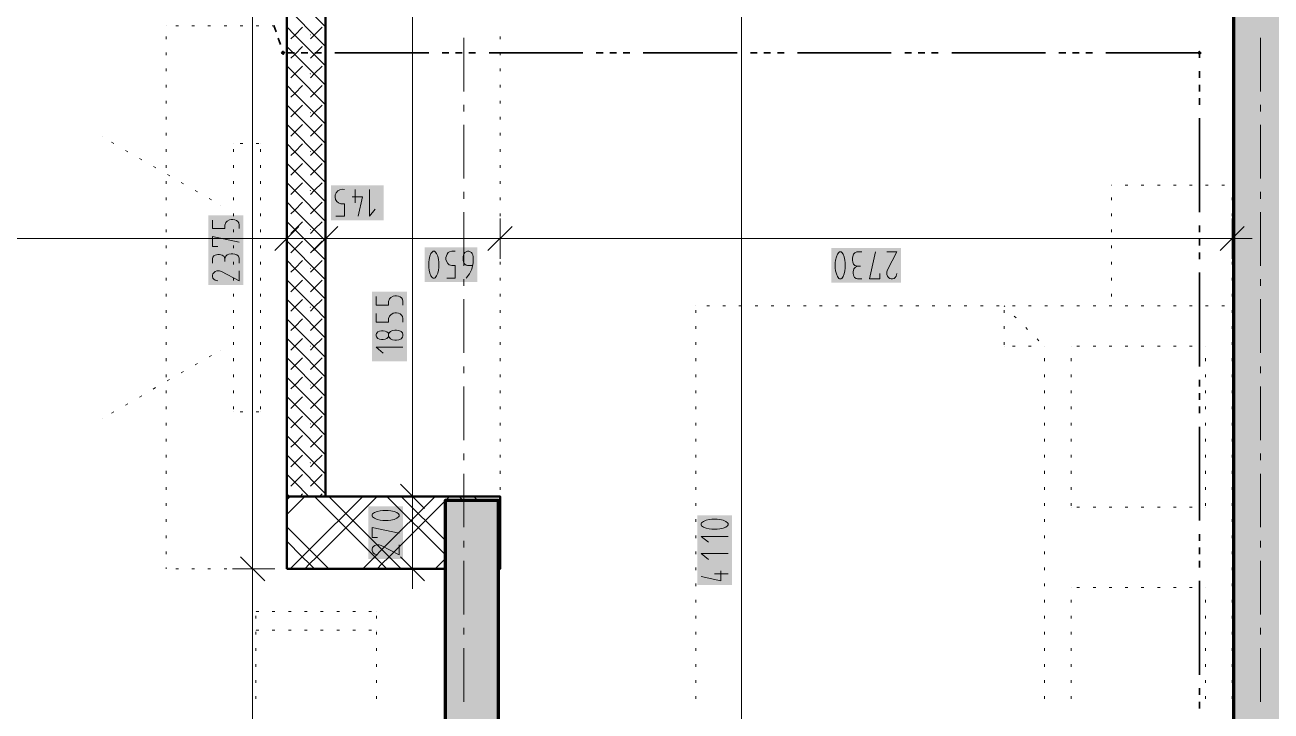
# Model space of a CAD drawing. Header units: millimetres. Extents: x 0 to 594, y 0 to 420.
# Drawn here: x 109.92 to 157.55, y 302.84 to 329.06 of the extents above; entities that cross this region are included whole.
import ezdxf

# ---------------------------------------------------------------- set-up
doc = ezdxf.new("R2010")
doc.units = ezdxf.units.MM
doc.header["$LTSCALE"] = 8
for name, color, linetype in [('PDF_Koty delkove', 7, 'Continuous'), ('PDF_Nabytek', 7, 'Continuous'), ('PDF_Osy hlavni', 7, 'Continuous'), ('PDF_Pozarni useky', 7, 'Continuous'), ('PDF_Pricky zdene', 7, 'Continuous'), ('PDF_Steny akusticke', 7, 'Continuous'), ('PDF_Steny obvodove nosne', 7, 'Continuous')]:
    doc.layers.add(name, color=color, linetype=linetype)

msp = doc.modelspace()

# ---------------------------------------------------------------- hatches: boundary and pattern name
at = {"layer": 'PDF_Steny obvodove nosne', "true_color": 0xc0c0c0, "transparency": 33554559}
msp.add_hatch(color=9, dxfattribs=at).paths.add_polyline_path([(156.114, 333.745), (156.114, 243.853), (158.164, 243.853), (158.164, 336.238), (158.164, 338.778), (156.114, 338.091)])

# ---------------------------------------------------------------- linework, layer by layer
at = {"layer": 'PDF_Koty delkove', "lineweight": 18}
for points in [[(137.308, 286.442), (137.308, 287.928), (137.308, 330.055), (137.308, 333.95), (137.308, 350.35)], [(118.628, 274.501), (118.628, 275.987), (118.628, 308.274), (118.628, 332.628), (118.628, 333.396)], [(124.734, 308.274), (124.734, 311.042), (124.734, 330.055)], [(122.437, 322.494), (122.82, 322.494), (122.655, 321.743)], [(122.546, 322.768), (122.546, 322.255)], [(123.094, 322.768), (123.094, 321.743), (123.312, 322.015)], [(117.091, 321.601), (117.091, 321.273), (117.568, 321.273), (117.568, 321.41), (117.603, 321.505), (117.654, 321.56), (117.739, 321.614), (117.807, 321.628), (117.876, 321.628), (117.944, 321.614), (118.012, 321.587), (118.063, 321.546), (118.098, 321.492), (118.116, 321.41), (118.116, 321.273)], [(119.932, 321.662), (119.932, 320.893), (119.932, 320.124)], [(121.418, 321.662), (121.418, 320.893), (121.418, 320.124)], [(128.081, 321.662), (128.081, 320.893), (128.081, 320.124)], [(156.063, 321.662), (156.063, 320.893), (156.063, 320.124)], [(120.393, 321.354), (119.471, 320.432)], [(121.879, 321.354), (120.957, 320.432)], [(128.542, 321.354), (127.619, 320.432)], [(156.524, 321.354), (155.602, 320.432)], [(156.063, 320.893), (142.567, 320.893), (139.942, 320.893), (128.081, 320.893), (121.418, 320.893), (119.932, 320.893), (84.672, 320.893), (80.88, 320.893)], [(117.295, 320.588), (117.091, 320.588), (117.091, 320.971), (118.116, 320.753)], [(156.063, 320.893), (156.832, 320.893)], [(117.091, 319.959), (117.091, 320.123), (117.107, 320.178), (117.142, 320.232), (117.193, 320.26), (117.295, 320.287), (117.363, 320.287), (117.466, 320.26), (117.534, 320.205), (117.568, 320.123), (117.568, 320.014)], [(118.081, 320.218), (118.029, 320.273), (117.944, 320.3), (117.876, 320.314), (117.807, 320.314), (117.722, 320.3), (117.654, 320.273), (117.603, 320.218), (117.568, 320.123)], [(118.116, 319.959), (118.116, 320.15), (118.081, 320.218)], [(126.044, 319.382), (126.372, 319.382), (126.372, 319.86), (126.235, 319.86), (126.14, 319.894), (126.085, 319.946), (126.03, 320.031), (126.017, 320.098), (126.017, 320.167), (126.03, 320.236), (126.058, 320.303), (126.099, 320.355), (126.153, 320.389), (126.235, 320.407), (126.372, 320.407)], [(127.029, 319.86), (126.838, 319.86), (126.783, 319.877), (126.742, 319.911), (126.715, 319.946), (126.688, 319.996), (126.674, 320.065), (126.674, 320.201), (126.688, 320.27), (126.715, 320.321), (126.742, 320.355), (126.783, 320.389), (126.838, 320.407), (126.892, 320.407), (126.947, 320.389), (126.988, 320.355), (127.015, 320.321), (127.043, 320.27), (127.057, 320.201), (127.057, 319.962), (127.002, 319.723)], [(141.907, 320.38), (141.716, 320.38), (141.647, 320.345), (141.592, 320.294), (141.565, 320.209), (141.551, 320.141), (141.551, 320.072), (141.565, 319.987), (141.592, 319.919), (141.647, 319.868), (141.743, 319.833)], [(142.592, 319.559), (142.592, 319.355), (142.208, 319.355), (142.427, 320.38)], [(142.865, 320.38), (143.249, 320.38), (142.893, 319.697), (142.865, 319.628), (142.865, 319.526), (142.893, 319.458), (142.934, 319.407), (142.975, 319.372), (143.03, 319.355), (143.084, 319.355), (143.139, 319.372), (143.18, 319.407), (143.221, 319.458), (143.249, 319.559)], [(118.116, 319.657), (118.116, 319.274), (117.432, 319.63), (117.363, 319.657), (117.261, 319.657), (117.193, 319.63), (117.142, 319.589), (117.107, 319.548), (117.091, 319.493), (117.091, 319.439), (117.107, 319.384), (117.142, 319.343), (117.193, 319.302), (117.295, 319.274)], [(127.002, 319.723), (126.92, 319.552), (126.783, 319.382)], [(141.907, 319.355), (141.743, 319.355), (141.688, 319.372), (141.633, 319.407), (141.606, 319.458), (141.578, 319.559), (141.578, 319.628), (141.606, 319.731), (141.661, 319.799), (141.743, 319.833), (141.852, 319.833)], [(123.345, 318.682), (123.345, 318.354), (123.823, 318.354), (123.823, 318.491), (123.858, 318.586), (123.909, 318.641), (123.994, 318.695), (124.062, 318.709), (124.13, 318.709), (124.199, 318.695), (124.267, 318.668), (124.318, 318.627), (124.353, 318.573), (124.37, 318.491), (124.37, 318.354)], [(123.345, 318.025), (123.345, 317.696), (123.823, 317.696), (123.823, 317.834), (123.858, 317.929), (123.909, 317.984), (123.994, 318.038), (124.062, 318.052), (124.13, 318.052)], [(124.13, 318.052), (124.199, 318.038), (124.267, 318.011), (124.318, 317.97), (124.353, 317.916), (124.37, 317.834), (124.37, 317.696)], [(123.823, 317.149), (123.806, 317.122), (123.754, 317.08), (123.687, 317.053), (123.618, 317.039), (123.549, 317.039), (123.482, 317.053), (123.413, 317.08), (123.362, 317.136), (123.345, 317.177), (123.345, 317.231), (123.362, 317.272), (123.413, 317.327), (123.482, 317.354), (123.549, 317.368), (123.618, 317.368), (123.687, 317.354), (123.754, 317.327), (123.806, 317.286), (123.823, 317.259)], [(124.37, 316.738), (123.345, 316.738), (123.618, 316.52)], [(125.195, 310.58), (124.273, 311.503)], [(125.503, 311.042), (124.734, 311.042), (123.965, 311.042)], [(123.811, 310.507), (123.606, 310.507), (123.504, 310.493), (123.384, 310.466), (123.282, 310.425), (123.213, 310.371), (123.197, 310.343), (123.197, 310.288), (123.213, 310.26), (123.282, 310.206), (123.384, 310.165), (123.504, 310.137), (123.606, 310.123), (123.811, 310.123), (123.913, 310.137), (124.033, 310.165), (124.136, 310.206), (124.204, 310.26), (124.222, 310.288), (124.222, 310.343), (124.204, 310.371), (124.136, 310.425), (124.033, 310.466), (123.913, 310.493)], [(123.913, 310.493), (123.811, 310.507)], [(123.401, 309.466), (123.197, 309.466), (123.197, 309.85), (124.222, 309.631)], [(124.222, 309.193), (124.222, 308.809), (123.538, 309.166), (123.469, 309.193), (123.367, 309.193), (123.299, 309.166), (123.248, 309.125), (123.213, 309.084), (123.197, 309.028), (123.197, 308.974), (123.213, 308.919), (123.248, 308.878), (123.299, 308.837), (123.401, 308.809)], [(136.796, 309.512), (135.771, 309.512), (136.044, 309.294)], [(119.089, 307.813), (118.167, 308.735)], [(125.195, 307.813), (124.273, 308.735)], [(136.796, 308.855), (135.771, 308.855), (136.044, 308.637)], [(119.397, 308.274), (118.628, 308.274), (117.859, 308.274)], [(125.503, 308.274), (124.734, 308.274), (123.965, 308.274)], [(124.734, 308.274), (124.734, 307.505)], [(136.522, 308.198), (136.522, 307.814), (135.771, 307.98)], [(136.796, 308.089), (136.283, 308.089)]]:
    msp.add_lwpolyline(points, dxfattribs=at)
msp.add_lwpolyline([(121.807, 321.743), (122.135, 321.743), (122.135, 322.22), (121.998, 322.22), (121.903, 322.255), (121.848, 322.307, -0.75317), (122.135, 322.768)], format="xyb", dxfattribs=at)
for points in [[(125.359, 319.996), (125.359, 319.791), (125.373, 319.689), (125.401, 319.569), (125.442, 319.467), (125.496, 319.398), (125.524, 319.382), (125.578, 319.382), (125.606, 319.398), (125.66, 319.467), (125.701, 319.569), (125.729, 319.689), (125.743, 319.791), (125.743, 319.996), (125.729, 320.098), (125.701, 320.218), (125.66, 320.321), (125.606, 320.389), (125.578, 320.407), (125.524, 320.407), (125.496, 320.389), (125.442, 320.321), (125.401, 320.218), (125.373, 320.098)], [(140.894, 319.969), (140.894, 319.764), (140.908, 319.663), (140.935, 319.543), (140.976, 319.44), (141.031, 319.372), (141.059, 319.355), (141.113, 319.355), (141.141, 319.372), (141.195, 319.44), (141.236, 319.543), (141.264, 319.663), (141.278, 319.764), (141.278, 319.969), (141.264, 320.072), (141.236, 320.192), (141.195, 320.294), (141.141, 320.363), (141.113, 320.38), (141.059, 320.38), (141.031, 320.363), (140.976, 320.294), (140.935, 320.192), (140.908, 320.072)], [(124.13, 317.395), (124.062, 317.395), (123.977, 317.381), (123.892, 317.341), (123.84, 317.286), (123.823, 317.259), (123.823, 317.149), (123.84, 317.122), (123.892, 317.067), (123.977, 317.025), (124.062, 317.011), (124.13, 317.011), (124.215, 317.025), (124.302, 317.067), (124.353, 317.122), (124.37, 317.177), (124.37, 317.231), (124.353, 317.286), (124.302, 317.341), (124.215, 317.381)], [(136.385, 310.169), (136.18, 310.169), (136.078, 310.155), (135.958, 310.128), (135.856, 310.087), (135.787, 310.033), (135.771, 310.005), (135.771, 309.951), (135.787, 309.923), (135.856, 309.869), (135.958, 309.827), (136.078, 309.8), (136.18, 309.786), (136.385, 309.786), (136.487, 309.8), (136.607, 309.827), (136.71, 309.869), (136.778, 309.923), (136.796, 309.951), (136.796, 310.005), (136.778, 310.033), (136.71, 310.087), (136.607, 310.128), (136.487, 310.155)]]:
    msp.add_lwpolyline(points, close=True, dxfattribs=at)
at = {"layer": 'PDF_Koty delkove', "color": 7, "lineweight": 18, "true_color": 0xffffff, "transparency": 33554559}
for points in [[(123.631, 322.922), (121.626, 322.922), (123.631, 321.589), (121.626, 321.589)], [(118.269, 319.12), (118.269, 321.782), (116.937, 319.12), (116.937, 321.782)], [(127.211, 320.561), (125.206, 320.561), (127.211, 319.228), (125.206, 319.228)], [(143.403, 320.534), (140.741, 320.534), (143.403, 319.202), (140.741, 319.202)], [(124.524, 316.201), (124.524, 318.863), (123.192, 316.201), (123.192, 318.863)], [(124.375, 308.655), (124.375, 310.66), (123.043, 308.655), (123.043, 310.66)], [(136.95, 307.661), (136.95, 310.323), (135.617, 307.661), (135.617, 310.323)]]:
    msp.add_solid(points, dxfattribs=at)
at = {"layer": 'PDF_Nabytek', "lineweight": 13}
for points in [[(115.32, 329.02), (115.32, 329.02)], [(115.32, 329.02), (115.32, 329.02)], [(115.32, 328.515), (115.32, 328.618)], [(115.792, 329.02), (115.689, 329.02)], [(116.407, 329.02), (116.304, 329.02)], [(117.022, 329.02), (116.919, 329.02)], [(117.637, 329.02), (117.534, 329.02)], [(118.252, 329.02), (118.149, 329.02)], [(118.867, 329.02), (118.764, 329.02)], [(119.482, 329.02), (119.379, 329.02)], [(119.932, 329.02), (119.932, 329.02)], [(119.932, 329.02), (119.932, 329.02)], [(119.932, 328.515), (119.932, 328.618)], [(128.081, 328.515), (128.081, 328.618)], [(115.32, 327.9), (115.32, 328.003)], [(119.932, 327.9), (119.932, 328.003)], [(128.081, 327.9), (128.081, 328.003)], [(115.32, 327.285), (115.32, 327.388)], [(119.932, 327.285), (119.932, 327.388)], [(128.081, 327.285), (128.081, 327.388)], [(115.32, 326.67), (115.32, 326.773)], [(119.932, 326.67), (119.932, 326.773)], [(128.081, 326.67), (128.081, 326.773)], [(115.32, 326.055), (115.32, 326.158)], [(119.932, 326.055), (119.932, 326.158)], [(128.081, 326.055), (128.081, 326.158)], [(115.32, 325.44), (115.32, 325.543)], [(119.932, 325.44), (119.932, 325.543)], [(128.081, 325.44), (128.081, 325.543)], [(115.32, 324.825), (115.32, 324.928)], [(119.932, 324.825), (119.932, 324.928)], [(128.081, 324.825), (128.081, 324.928)], [(112.885, 324.776), (112.885, 324.776)], [(113.327, 324.52), (113.238, 324.572)], [(117.897, 324.524), (117.897, 324.524)], [(117.897, 324.524), (117.897, 324.524)], [(118.252, 324.524), (118.149, 324.524)], [(118.867, 324.524), (118.764, 324.524)], [(118.922, 324.524), (118.922, 324.524)], [(118.922, 324.524), (118.922, 324.524)], [(113.86, 324.213), (113.771, 324.264)], [(114.392, 323.905), (114.304, 323.957)], [(115.32, 324.21), (115.32, 324.313)], [(117.897, 324.21), (117.897, 324.313)], [(118.922, 324.21), (118.922, 324.313)], [(119.932, 324.21), (119.932, 324.313)], [(128.081, 324.21), (128.081, 324.313)], [(114.925, 323.598), (114.836, 323.649)], [(115.32, 323.595), (115.32, 323.698)], [(117.897, 323.595), (117.897, 323.698)], [(118.922, 323.595), (118.922, 323.698)], [(119.932, 323.595), (119.932, 323.698)], [(128.081, 323.595), (128.081, 323.698)], [(115.32, 322.98), (115.32, 323.083)], [(115.458, 323.29), (115.369, 323.342)], [(115.99, 322.983), (115.901, 323.034)], [(117.897, 322.98), (117.897, 323.083)], [(118.922, 322.98), (118.922, 323.083)], [(119.932, 322.98), (119.932, 323.083)], [(128.081, 322.98), (128.081, 323.083)], [(151.45, 322.931), (151.45, 322.931)], [(151.461, 322.931), (151.45, 322.931)], [(151.45, 322.931), (151.45, 322.931)], [(152.076, 322.931), (151.974, 322.931)], [(152.691, 322.931), (152.589, 322.931)], [(153.306, 322.931), (153.204, 322.931)], [(153.921, 322.931), (153.819, 322.931)], [(154.536, 322.931), (154.434, 322.931)], [(155.151, 322.931), (155.049, 322.931)], [(155.766, 322.931), (155.664, 322.931)], [(156.063, 322.931), (156.063, 322.931)], [(156.063, 322.931), (156.063, 322.931)], [(115.32, 322.365), (115.32, 322.468)], [(116.523, 322.675), (116.434, 322.727)], [(117.055, 322.368), (116.967, 322.419)], [(117.897, 322.365), (117.897, 322.468)], [(118.922, 322.365), (118.922, 322.468)], [(119.932, 322.365), (119.932, 322.468)], [(128.081, 322.365), (128.081, 322.468)], [(151.45, 322.365), (151.45, 322.468)], [(156.063, 322.365), (156.063, 322.468)], [(117.409, 322.164), (117.409, 322.164)], [(115.32, 321.75), (115.32, 321.853)], [(117.897, 321.75), (117.897, 321.853)], [(118.922, 321.75), (118.922, 321.853)], [(119.932, 321.75), (119.932, 321.853)], [(128.081, 321.75), (128.081, 321.853)], [(151.45, 321.75), (151.45, 321.853)], [(156.063, 321.75), (156.063, 321.853)], [(115.32, 321.135), (115.32, 321.238)], [(117.897, 321.135), (117.897, 321.238)], [(118.922, 321.135), (118.922, 321.238)], [(119.932, 321.135), (119.932, 321.238)], [(128.081, 321.135), (128.081, 321.238)], [(151.45, 321.135), (151.45, 321.238)], [(156.063, 321.135), (156.063, 321.238)], [(115.32, 320.52), (115.32, 320.623)], [(117.897, 320.52), (117.897, 320.623)], [(118.922, 320.52), (118.922, 320.623)], [(119.932, 320.52), (119.932, 320.623)], [(128.081, 320.52), (128.081, 320.623)], [(151.45, 320.52), (151.45, 320.623)], [(156.063, 320.52), (156.063, 320.623)], [(115.32, 319.905), (115.32, 320.008)], [(117.897, 319.905), (117.897, 320.008)], [(118.922, 319.905), (118.922, 320.008)], [(119.932, 319.905), (119.932, 320.008)], [(128.081, 319.905), (128.081, 320.008)], [(151.45, 319.905), (151.45, 320.008)], [(156.063, 319.905), (156.063, 320.008)], [(115.32, 319.29), (115.32, 319.393)], [(117.897, 319.29), (117.897, 319.393)], [(118.922, 319.29), (118.922, 319.393)], [(119.932, 319.29), (119.932, 319.393)], [(128.081, 319.29), (128.081, 319.393)], [(151.45, 319.29), (151.45, 319.393)], [(156.063, 319.29), (156.063, 319.393)], [(115.32, 318.675), (115.32, 318.778)], [(117.897, 318.675), (117.897, 318.778)], [(118.922, 318.675), (118.922, 318.778)], [(119.932, 318.675), (119.932, 318.778)], [(128.081, 318.675), (128.081, 318.778)], [(151.45, 318.675), (151.45, 318.778)], [(156.063, 318.675), (156.063, 318.778)], [(115.32, 318.06), (115.32, 318.163)], [(117.897, 318.06), (117.897, 318.163)], [(118.922, 318.06), (118.922, 318.163)], [(119.932, 318.06), (119.932, 318.163)], [(128.081, 318.06), (128.081, 318.163)], [(135.563, 318.318), (135.563, 318.318)], [(135.563, 318.318), (135.563, 318.318)], [(135.563, 318.06), (135.563, 318.163)], [(136.086, 318.318), (135.984, 318.318)], [(136.701, 318.318), (136.599, 318.318)], [(137.316, 318.318), (137.214, 318.318)], [(137.932, 318.318), (137.829, 318.318)], [(138.547, 318.318), (138.444, 318.318)], [(139.162, 318.318), (139.059, 318.318)], [(139.776, 318.318), (139.674, 318.318)], [(140.391, 318.318), (140.289, 318.318)], [(141.006, 318.318), (140.904, 318.318)], [(141.621, 318.318), (141.519, 318.318)], [(142.236, 318.318), (142.134, 318.318)], [(142.851, 318.318), (142.749, 318.318)], [(143.466, 318.318), (143.364, 318.318)], [(144.081, 318.318), (143.979, 318.318)], [(144.696, 318.318), (144.594, 318.318)], [(145.311, 318.318), (145.209, 318.318)], [(145.926, 318.318), (145.824, 318.318)], [(146.541, 318.318), (146.439, 318.318)], [(147.156, 318.318), (147.054, 318.318)], [(147.351, 318.318), (147.351, 318.318)], [(147.374, 318.295), (147.351, 318.318)], [(147.351, 318.318), (147.351, 318.318)], [(147.351, 318.06), (147.351, 318.163)], [(147.771, 318.318), (147.669, 318.318)], [(148.386, 318.318), (148.284, 318.318)], [(149.001, 318.318), (148.899, 318.318)], [(149.616, 318.318), (149.514, 318.318)], [(150.231, 318.318), (150.129, 318.318)], [(150.846, 318.318), (150.744, 318.318)], [(151.461, 318.318), (151.359, 318.318)], [(151.45, 318.318), (151.45, 318.318)], [(152.076, 318.318), (151.974, 318.318)], [(152.691, 318.318), (152.589, 318.318)], [(153.306, 318.318), (153.204, 318.318)], [(153.921, 318.318), (153.819, 318.318)], [(154.536, 318.318), (154.434, 318.318)], [(155.151, 318.318), (155.049, 318.318)], [(155.766, 318.318), (155.664, 318.318)], [(156.063, 318.318), (156.063, 318.318)], [(156.063, 318.318), (156.063, 318.318)], [(156.063, 318.318), (156.063, 318.318)], [(156.063, 318.06), (156.063, 318.163)], [(147.809, 317.86), (147.736, 317.933)], [(115.32, 317.445), (115.32, 317.548)], [(117.897, 317.445), (117.897, 317.548)], [(118.922, 317.445), (118.922, 317.548)], [(119.932, 317.445), (119.932, 317.548)], [(128.081, 317.445), (128.081, 317.548)], [(135.563, 317.445), (135.563, 317.548)], [(147.351, 317.445), (147.351, 317.548)], [(148.244, 317.425), (148.171, 317.498)], [(156.063, 317.445), (156.063, 317.548)], [(115.32, 316.83), (115.32, 316.933)], [(117.897, 316.83), (117.897, 316.933)], [(118.922, 316.83), (118.922, 316.933)], [(119.932, 316.83), (119.932, 316.933)], [(128.081, 316.83), (128.081, 316.933)], [(135.563, 316.83), (135.563, 316.933)], [(147.351, 316.83), (147.351, 316.933)], [(147.351, 316.781), (147.351, 316.781)], [(147.351, 316.781), (147.351, 316.781)], [(147.771, 316.781), (147.669, 316.781)], [(148.386, 316.781), (148.284, 316.781)], [(148.679, 316.99), (148.606, 317.063)], [(148.888, 316.781), (148.888, 316.781)], [(148.888, 316.781), (148.888, 316.781)], [(148.888, 316.781), (148.888, 316.781)], [(149.913, 316.781), (149.913, 316.781)], [(149.913, 316.781), (149.913, 316.781)], [(150.231, 316.781), (150.129, 316.781)], [(150.846, 316.781), (150.744, 316.781)], [(151.461, 316.781), (151.359, 316.781)], [(152.076, 316.781), (151.974, 316.781)], [(152.691, 316.781), (152.589, 316.781)], [(153.306, 316.781), (153.204, 316.781)], [(153.921, 316.781), (153.819, 316.781)], [(154.536, 316.781), (154.434, 316.781)], [(155.038, 316.781), (155.038, 316.781)], [(155.038, 316.781), (155.038, 316.781)], [(156.063, 316.83), (156.063, 316.933)], [(115.32, 316.215), (115.32, 316.318)], [(116.962, 316.375), (117.05, 316.427)], [(117.409, 316.634), (117.409, 316.634)], [(117.897, 316.215), (117.897, 316.318)], [(118.922, 316.215), (118.922, 316.318)], [(119.932, 316.215), (119.932, 316.318)], [(128.081, 316.215), (128.081, 316.318)], [(135.563, 316.215), (135.563, 316.318)], [(148.888, 316.215), (148.888, 316.318)], [(149.913, 316.215), (149.913, 316.318)], [(155.038, 316.215), (155.038, 316.318)], [(156.063, 316.215), (156.063, 316.318)], [(115.896, 315.76), (115.985, 315.812)], [(116.429, 316.068), (116.518, 316.119)], [(115.32, 315.6), (115.32, 315.703)], [(115.364, 315.453), (115.453, 315.504)], [(117.897, 315.6), (117.897, 315.703)], [(118.922, 315.6), (118.922, 315.703)], [(119.932, 315.6), (119.932, 315.703)], [(128.081, 315.6), (128.081, 315.703)], [(135.563, 315.6), (135.563, 315.703)], [(148.888, 315.6), (148.888, 315.703)], [(149.913, 315.6), (149.913, 315.703)], [(155.038, 315.6), (155.038, 315.703)], [(156.063, 315.6), (156.063, 315.703)], [(114.299, 314.838), (114.387, 314.889)], [(114.831, 315.145), (114.92, 315.197)], [(115.32, 314.985), (115.32, 315.088)], [(117.897, 314.985), (117.897, 315.088)], [(118.922, 314.985), (118.922, 315.088)], [(119.932, 314.985), (119.932, 315.088)], [(128.081, 314.985), (128.081, 315.088)], [(135.563, 314.985), (135.563, 315.088)], [(148.888, 314.985), (148.888, 315.088)], [(149.913, 314.985), (149.913, 315.088)], [(155.038, 314.985), (155.038, 315.088)], [(156.063, 314.985), (156.063, 315.088)], [(113.766, 314.53), (113.855, 314.582)], [(115.32, 314.37), (115.32, 314.473)], [(117.897, 314.37), (117.897, 314.473)], [(118.922, 314.37), (118.922, 314.473)], [(119.932, 314.37), (119.932, 314.473)], [(128.081, 314.37), (128.081, 314.473)], [(135.563, 314.37), (135.563, 314.473)], [(148.888, 314.37), (148.888, 314.473)], [(149.913, 314.37), (149.913, 314.473)], [(155.038, 314.37), (155.038, 314.473)], [(156.063, 314.37), (156.063, 314.473)], [(112.885, 314.022), (112.885, 314.022)], [(113.233, 314.223), (113.322, 314.274)], [(115.32, 313.755), (115.32, 313.858)], [(117.897, 314.274), (117.897, 314.274)], [(117.897, 314.274), (117.897, 314.274)], [(118.252, 314.274), (118.149, 314.274)], [(118.867, 314.274), (118.764, 314.274)], [(118.922, 314.274), (118.922, 314.274)], [(118.922, 314.274), (118.922, 314.274)], [(119.932, 313.755), (119.932, 313.858)], [(128.081, 313.755), (128.081, 313.858)], [(135.563, 313.755), (135.563, 313.858)], [(148.888, 313.755), (148.888, 313.858)], [(149.913, 313.755), (149.913, 313.858)], [(155.038, 313.755), (155.038, 313.858)], [(156.063, 313.755), (156.063, 313.858)], [(115.32, 313.14), (115.32, 313.243)], [(119.932, 313.14), (119.932, 313.243)], [(128.081, 313.14), (128.081, 313.243)], [(135.563, 313.14), (135.563, 313.243)], [(148.888, 313.14), (148.888, 313.243)], [(149.913, 313.14), (149.913, 313.243)], [(155.038, 313.14), (155.038, 313.243)], [(156.063, 313.14), (156.063, 313.243)], [(115.32, 312.525), (115.32, 312.628)], [(119.932, 312.525), (119.932, 312.628)], [(128.081, 312.525), (128.081, 312.628)], [(135.563, 312.525), (135.563, 312.628)], [(148.888, 312.525), (148.888, 312.628)], [(149.913, 312.525), (149.913, 312.628)], [(155.038, 312.525), (155.038, 312.628)], [(156.063, 312.525), (156.063, 312.628)], [(115.32, 311.91), (115.32, 312.013)], [(119.932, 311.91), (119.932, 312.013)], [(128.081, 311.91), (128.081, 312.013)], [(135.563, 311.91), (135.563, 312.013)], [(148.888, 311.91), (148.888, 312.013)], [(149.913, 311.91), (149.913, 312.013)], [(155.038, 311.91), (155.038, 312.013)], [(156.063, 311.91), (156.063, 312.013)], [(115.32, 311.295), (115.32, 311.398)], [(119.932, 311.295), (119.932, 311.398)], [(128.081, 311.295), (128.081, 311.398)], [(128.081, 311.042), (128.081, 311.042)], [(135.563, 311.295), (135.563, 311.398)], [(148.888, 311.295), (148.888, 311.398)], [(149.913, 311.295), (149.913, 311.398)], [(155.038, 311.295), (155.038, 311.398)], [(156.063, 311.295), (156.063, 311.398)], [(115.32, 310.68), (115.32, 310.783)], [(119.932, 310.68), (119.932, 310.783)], [(135.563, 310.68), (135.563, 310.783)], [(148.888, 310.68), (148.888, 310.783)], [(149.913, 310.68), (149.913, 310.783)], [(149.913, 310.631), (149.913, 310.631)], [(149.913, 310.631), (149.913, 310.631)], [(150.231, 310.631), (150.129, 310.631)], [(150.846, 310.631), (150.744, 310.631)], [(151.461, 310.631), (151.359, 310.631)], [(152.076, 310.631), (151.974, 310.631)], [(152.691, 310.631), (152.589, 310.631)], [(153.306, 310.631), (153.204, 310.631)], [(153.921, 310.631), (153.819, 310.631)], [(154.536, 310.631), (154.434, 310.631)], [(155.038, 310.68), (155.038, 310.783)], [(155.038, 310.631), (155.038, 310.631)], [(155.038, 310.631), (155.038, 310.631)], [(156.063, 310.68), (156.063, 310.783)], [(115.32, 310.065), (115.32, 310.168)], [(119.932, 310.065), (119.932, 310.168)], [(135.563, 310.065), (135.563, 310.168)], [(148.888, 310.065), (148.888, 310.168)], [(156.063, 310.065), (156.063, 310.168)], [(115.32, 309.45), (115.32, 309.553)], [(119.932, 309.45), (119.932, 309.553)], [(135.563, 309.45), (135.563, 309.553)], [(148.888, 309.45), (148.888, 309.553)], [(156.063, 309.45), (156.063, 309.553)], [(115.32, 308.835), (115.32, 308.938)], [(119.932, 308.835), (119.932, 308.938)], [(135.563, 308.835), (135.563, 308.938)], [(148.888, 308.835), (148.888, 308.938)], [(156.063, 308.835), (156.063, 308.938)], [(115.32, 308.274), (115.32, 308.323)], [(115.32, 308.274), (115.32, 308.274)], [(115.32, 308.274), (115.32, 308.274)], [(115.792, 308.274), (115.689, 308.274)], [(116.407, 308.274), (116.304, 308.274)], [(117.022, 308.274), (116.919, 308.274)], [(117.637, 308.274), (117.534, 308.274)], [(118.252, 308.274), (118.149, 308.274)], [(118.867, 308.274), (118.764, 308.274)], [(119.482, 308.274), (119.379, 308.274)], [(119.932, 308.274), (119.932, 308.323)], [(119.932, 308.274), (119.932, 308.274)], [(119.932, 308.274), (119.932, 308.274)], [(135.563, 308.221), (135.563, 308.323)], [(148.888, 308.221), (148.888, 308.323)], [(156.063, 308.221), (156.063, 308.323)], [(135.563, 307.606), (135.563, 307.708)], [(148.888, 307.606), (148.888, 307.708)], [(156.063, 307.606), (156.063, 307.708)], [(149.913, 307.556), (149.913, 307.556)], [(149.913, 307.556), (149.913, 307.556)], [(150.231, 307.556), (150.129, 307.556)], [(150.846, 307.556), (150.744, 307.556)], [(151.461, 307.556), (151.359, 307.556)], [(152.076, 307.556), (151.974, 307.556)], [(152.691, 307.556), (152.589, 307.556)], [(153.306, 307.556), (153.204, 307.556)], [(153.921, 307.556), (153.819, 307.556)], [(154.536, 307.556), (154.434, 307.556)], [(155.038, 307.556), (155.038, 307.556)], [(155.038, 307.556), (155.038, 307.556)], [(135.563, 306.991), (135.563, 307.093)], [(148.888, 306.991), (148.888, 307.093)], [(149.913, 306.991), (149.913, 307.093)], [(155.038, 306.991), (155.038, 307.093)], [(156.063, 306.991), (156.063, 307.093)], [(118.749, 306.649), (118.749, 306.649)], [(118.749, 306.649), (118.749, 306.649)], [(118.749, 306.376), (118.749, 306.478)], [(118.867, 306.649), (118.764, 306.649)], [(119.482, 306.649), (119.379, 306.649)], [(120.097, 306.649), (119.994, 306.649)], [(120.712, 306.649), (120.609, 306.649)], [(121.327, 306.649), (121.224, 306.649)], [(121.942, 306.649), (121.839, 306.649)], [(122.557, 306.649), (122.454, 306.649)], [(123.172, 306.649), (123.069, 306.649)], [(123.361, 306.649), (123.361, 306.649)], [(123.361, 306.649), (123.361, 306.649)], [(123.361, 306.376), (123.361, 306.478)], [(135.563, 306.376), (135.563, 306.478)], [(148.888, 306.376), (148.888, 306.478)], [(149.913, 306.376), (149.913, 306.478)], [(155.038, 306.376), (155.038, 306.478)], [(156.063, 306.376), (156.063, 306.478)], [(118.749, 305.932), (118.749, 305.932)], [(118.749, 305.761), (118.749, 305.863)], [(118.867, 305.932), (118.764, 305.932)], [(119.482, 305.932), (119.379, 305.932)], [(120.097, 305.932), (119.994, 305.932)], [(120.712, 305.932), (120.609, 305.932)], [(121.327, 305.932), (121.224, 305.932)], [(121.942, 305.932), (121.839, 305.932)], [(122.557, 305.932), (122.454, 305.932)], [(123.172, 305.932), (123.069, 305.932)], [(123.361, 305.932), (123.361, 305.932)], [(123.361, 305.761), (123.361, 305.863)], [(135.563, 305.761), (135.563, 305.863)], [(148.888, 305.761), (148.888, 305.863)], [(149.913, 305.761), (149.913, 305.863)], [(155.038, 305.761), (155.038, 305.863)], [(156.063, 305.761), (156.063, 305.863)], [(118.749, 305.146), (118.749, 305.248)], [(123.361, 305.146), (123.361, 305.248)], [(135.563, 305.146), (135.563, 305.248)], [(148.888, 305.146), (148.888, 305.248)], [(149.913, 305.146), (149.913, 305.248)], [(155.038, 305.146), (155.038, 305.248)], [(156.063, 305.146), (156.063, 305.248)], [(118.749, 304.531), (118.749, 304.633)], [(123.361, 304.531), (123.361, 304.633)], [(135.563, 304.531), (135.563, 304.633)], [(148.888, 304.531), (148.888, 304.633)], [(149.913, 304.531), (149.913, 304.633)], [(155.038, 304.531), (155.038, 304.633)], [(156.063, 304.531), (156.063, 304.633)], [(118.749, 303.916), (118.749, 304.018)], [(123.361, 303.916), (123.361, 304.018)], [(135.563, 303.916), (135.563, 304.018)], [(148.888, 303.916), (148.888, 304.018)], [(149.913, 303.916), (149.913, 304.018)], [(155.038, 303.916), (155.038, 304.018)], [(156.063, 303.916), (156.063, 304.018)], [(118.749, 303.301), (118.749, 303.403)], [(123.361, 303.301), (123.361, 303.403)], [(135.563, 303.301), (135.563, 303.403)], [(148.888, 303.301), (148.888, 303.403)], [(149.913, 303.301), (149.913, 303.403)], [(155.038, 303.301), (155.038, 303.403)], [(156.063, 303.301), (156.063, 303.403)]]:
    msp.add_lwpolyline(points, dxfattribs=at)
at = {"layer": 'PDF_Osy hlavni', "lineweight": 18}
for points in [[(126.697, 326.517), (126.697, 328.567)], [(157.139, 326.517), (157.139, 328.567)], [(126.697, 325.748), (126.697, 326.004)], [(157.139, 325.748), (157.139, 326.004)], [(126.697, 323.185), (126.697, 325.235)], [(157.139, 323.185), (157.139, 325.235)], [(126.697, 322.417), (126.697, 322.673)], [(157.139, 322.417), (157.139, 322.673)], [(126.697, 319.854), (126.697, 321.904)], [(157.139, 319.854), (157.139, 321.904)], [(126.697, 319.085), (126.697, 319.342)], [(157.139, 319.085), (157.139, 319.342)], [(126.697, 316.523), (126.697, 318.573)], [(157.139, 316.523), (157.139, 318.573)], [(126.697, 315.754), (126.697, 316.01)], [(157.139, 315.754), (157.139, 316.01)], [(126.697, 313.192), (126.697, 315.242)], [(157.139, 313.192), (157.139, 315.242)], [(126.697, 312.423), (126.697, 312.679)], [(157.139, 312.423), (157.139, 312.679)], [(126.697, 309.86), (126.697, 311.91)], [(157.139, 309.86), (157.139, 311.91)], [(126.697, 309.092), (126.697, 309.348)], [(157.139, 309.092), (157.139, 309.348)], [(126.697, 306.529), (126.697, 308.579)], [(157.139, 306.529), (157.139, 308.579)], [(126.697, 305.761), (126.697, 306.017)], [(157.139, 305.761), (157.139, 306.017)], [(126.697, 303.198), (126.697, 305.248)], [(157.139, 303.198), (157.139, 305.248)]]:
    msp.add_lwpolyline(points, dxfattribs=at)
at = {"layer": 'PDF_Pozarni useky', "lineweight": 35}
for points in [[(119.523, 328.79), (119.442, 329.033)], [(119.686, 328.304), (119.604, 328.547)], [(119.79, 327.993), (119.767, 328.061)], [(120.23, 327.993), (119.974, 327.993)], [(120.743, 327.993), (120.486, 327.993)], [(121.255, 327.993), (120.999, 327.993)], [(125.355, 327.992), (121.768, 327.993)], [(126.124, 327.992), (125.868, 327.992)], [(126.636, 327.992), (126.38, 327.992)], [(127.149, 327.992), (126.893, 327.992)], [(131.249, 327.991), (127.661, 327.992)], [(132.018, 327.991), (131.761, 327.991)], [(132.53, 327.991), (132.274, 327.991)], [(133.043, 327.991), (132.786, 327.991)], [(137.143, 327.991), (133.555, 327.991)], [(137.911, 327.991), (137.655, 327.991)], [(138.424, 327.991), (138.168, 327.991)], [(138.936, 327.991), (138.68, 327.991)], [(143.036, 327.99), (139.449, 327.99)], [(143.805, 327.99), (143.549, 327.99)], [(144.318, 327.99), (144.061, 327.99)], [(144.83, 327.99), (144.574, 327.99)], [(148.93, 327.989), (145.343, 327.99)], [(149.699, 327.989), (149.442, 327.989)], [(150.211, 327.989), (149.955, 327.989)], [(150.724, 327.989), (150.467, 327.989)], [(154.812, 327.798), (154.812, 327.989), (151.236, 327.989)], [(154.812, 327.029), (154.812, 327.285)], [(154.812, 326.517), (154.812, 326.773)], [(154.812, 326.004), (154.812, 326.26)], [(154.812, 321.904), (154.812, 325.492)], [(154.812, 321.135), (154.812, 321.392)], [(154.812, 320.623), (154.812, 320.879)], [(154.812, 320.11), (154.812, 320.367)], [(154.812, 316.01), (154.812, 319.598)], [(154.812, 315.242), (154.812, 315.498)], [(154.812, 314.729), (154.812, 314.985)], [(154.812, 314.217), (154.812, 314.473)], [(154.812, 310.117), (154.812, 313.704)], [(154.812, 309.348), (154.812, 309.604)], [(154.812, 308.835), (154.812, 309.092)], [(154.812, 308.323), (154.812, 308.579)], [(154.812, 304.223), (154.812, 307.81)], [(154.812, 303.454), (154.812, 303.711)], [(154.812, 302.942), (154.812, 303.198)]]:
    msp.add_lwpolyline(points, dxfattribs=at)
at = {"layer": 'PDF_Pozarni useky', "lineweight": 35, "transparency": 33554559}
for points in [[(119.88, 327.993), (119.79, 327.903), (119.79, 328.082), (119.7, 327.993)], [(119.819, 327.908), (119.705, 327.964), (119.875, 328.021), (119.762, 328.078)], [(154.902, 327.989), (154.812, 327.899), (154.812, 328.078), (154.723, 327.989)], [(154.812, 327.899), (154.723, 327.989), (154.902, 327.989), (154.812, 328.078)]]:
    msp.add_solid(points, dxfattribs=at)
at = {"layer": 'PDF_Pricky zdene', "lineweight": 50}
msp.add_lwpolyline([(121.418, 311.042), (121.418, 330.068), (121.418, 330.209), (121.371, 330.209), (120.498, 332.817), (120.352, 332.768), (119.932, 332.628), (119.932, 311.042)], close=True, dxfattribs=at)
at = {"layer": 'PDF_Pricky zdene', "lineweight": 9}
for points in [[(121.418, 328.979), (120.239, 330.158), (119.932, 330.465)], [(120.983, 328.671), (120.239, 329.415), (119.932, 329.722)], [(121.418, 327.493), (120.239, 328.671), (119.932, 328.979)], [(120.091, 328.523), (120.239, 328.671), (120.537, 328.969)], [(120.834, 328.523), (120.983, 328.671), (121.28, 328.969)], [(121.418, 328.236), (120.983, 328.671)], [(120.239, 327.928), (119.932, 328.236)], [(120.239, 327.928), (120.537, 328.226)], [(120.834, 327.78), (121.28, 328.226)], [(120.091, 327.78), (120.239, 327.928)], [(120.983, 327.185), (120.239, 327.928)], [(121.418, 326.006), (120.239, 327.185), (119.932, 327.493)], [(120.091, 327.037), (120.239, 327.185), (120.537, 327.482)], [(120.834, 327.037), (120.983, 327.185), (121.28, 327.482)], [(121.418, 326.75), (120.983, 327.185)], [(120.239, 326.442), (119.932, 326.75)], [(120.239, 326.442), (120.537, 326.739)], [(120.834, 326.293), (121.28, 326.739)], [(120.091, 326.293), (120.239, 326.442)], [(120.983, 325.699), (120.239, 326.442)], [(121.418, 324.52), (120.239, 325.699), (119.932, 326.006)], [(120.091, 325.55), (120.239, 325.699), (120.537, 325.996)], [(120.834, 325.55), (120.983, 325.699), (121.28, 325.996)], [(121.418, 325.263), (120.983, 325.699)], [(120.239, 324.956), (119.932, 325.263)], [(120.091, 324.807), (120.239, 324.956), (120.537, 325.253)], [(120.983, 324.213), (120.239, 324.956)], [(120.834, 324.807), (121.28, 325.253)], [(121.418, 323.034), (120.239, 324.213), (119.932, 324.52)], [(120.091, 324.064), (120.239, 324.213), (120.537, 324.51)], [(120.834, 324.064), (120.983, 324.213), (121.28, 324.51)], [(121.418, 323.777), (120.983, 324.213)], [(120.239, 323.47), (119.932, 323.777)], [(120.091, 323.321), (120.239, 323.47)], [(120.239, 323.47), (120.537, 323.767)], [(120.983, 322.727), (120.239, 323.47)], [(120.834, 323.321), (121.28, 323.767)], [(121.418, 321.548), (120.239, 322.727), (119.932, 323.034)], [(120.091, 322.578), (120.239, 322.727), (120.537, 323.024)], [(120.834, 322.578), (120.983, 322.727), (121.28, 323.024)], [(121.418, 322.291), (120.983, 322.727)], [(120.239, 321.983), (119.932, 322.291)], [(120.091, 321.835), (120.239, 321.983)], [(120.239, 321.983), (120.537, 322.281)], [(120.983, 321.24), (120.239, 321.983)], [(120.834, 321.835), (121.28, 322.281)], [(121.418, 320.062), (120.239, 321.24), (119.932, 321.548)], [(120.091, 321.092), (120.239, 321.24), (120.537, 321.538)], [(120.834, 321.092), (120.983, 321.24), (121.28, 321.538)], [(121.418, 320.805), (120.983, 321.24)], [(120.239, 320.497), (119.932, 320.805)], [(120.091, 320.349), (120.239, 320.497), (120.537, 320.794)], [(120.834, 320.349), (121.28, 320.794)], [(121.418, 318.575), (120.239, 319.754), (119.932, 320.062)], [(120.091, 319.605), (120.239, 319.754), (120.537, 320.051)], [(121.418, 319.318), (120.983, 319.754), (120.239, 320.497)], [(120.834, 319.605), (120.983, 319.754), (121.28, 320.051)], [(120.239, 319.011), (119.932, 319.318)], [(120.091, 318.862), (120.239, 319.011), (120.537, 319.308)], [(120.834, 318.862), (121.28, 319.308)], [(121.418, 317.832), (120.983, 318.268), (120.239, 319.011)], [(121.418, 317.089), (120.239, 318.268), (119.932, 318.575)], [(120.091, 318.119), (120.239, 318.268), (120.537, 318.565)], [(120.834, 318.119), (120.983, 318.268), (121.28, 318.565)], [(120.239, 317.525), (119.932, 317.832)], [(120.091, 317.376), (120.239, 317.525), (120.537, 317.822)], [(120.834, 317.376), (121.28, 317.822)], [(121.418, 316.346), (120.983, 316.782), (120.239, 317.525)], [(121.418, 315.603), (120.239, 316.782), (119.932, 317.089)], [(120.091, 316.633), (120.239, 316.782), (120.537, 317.079)], [(120.834, 316.633), (120.983, 316.782), (121.28, 317.079)], [(120.239, 316.038), (119.932, 316.346)], [(120.091, 315.89), (120.239, 316.038), (120.537, 316.336)], [(120.834, 315.89), (121.28, 316.336)], [(121.418, 314.86), (120.983, 315.295), (120.239, 316.038)], [(121.418, 314.117), (120.239, 315.295), (119.932, 315.603)], [(120.091, 315.147), (120.239, 315.295), (120.537, 315.593)], [(120.834, 315.147), (120.983, 315.295), (121.28, 315.593)], [(120.239, 314.552), (119.932, 314.86)], [(120.091, 314.404), (120.239, 314.552), (120.537, 314.849)], [(120.834, 314.404), (121.28, 314.849)], [(121.418, 313.373), (120.983, 313.809), (120.239, 314.552)], [(121.418, 312.63), (120.239, 313.809), (119.932, 314.117)], [(120.091, 313.66), (120.239, 313.809), (120.537, 314.106)], [(120.834, 313.66), (120.983, 313.809), (121.28, 314.106)], [(120.239, 313.066), (119.932, 313.373)], [(120.091, 312.917), (120.239, 313.066), (120.537, 313.363)], [(121.418, 311.887), (120.983, 312.323), (120.239, 313.066)], [(120.834, 312.917), (121.28, 313.363)], [(121.418, 311.144), (120.239, 312.323), (119.932, 312.63)], [(120.091, 312.174), (120.239, 312.323), (120.537, 312.62)], [(120.834, 312.174), (120.983, 312.323), (121.28, 312.62)], [(120.239, 311.58), (119.932, 311.887)], [(120.091, 311.431), (120.239, 311.58), (120.537, 311.877)], [(120.778, 311.042), (120.239, 311.58)], [(120.834, 311.431), (121.28, 311.877)], [(120.035, 311.042), (119.932, 311.144)], [(120.444, 311.042), (120.537, 311.134)], [(121.188, 311.042), (121.28, 311.134)]]:
    msp.add_lwpolyline(points, dxfattribs=at)
at = {"layer": 'PDF_Pricky zdene', "lineweight": 9, "transparency": 33554559}
for points in [[(120.239, 328.648), (120.216, 328.671), (120.263, 328.671), (120.239, 328.695)], [(120.834, 328.651), (120.811, 328.674), (120.857, 328.674), (120.834, 328.698)], [(120.239, 327.162), (120.216, 327.185), (120.263, 327.185), (120.239, 327.208)], [(120.834, 327.165), (120.811, 327.188), (120.857, 327.188), (120.834, 327.211)], [(120.239, 325.676), (120.216, 325.699), (120.263, 325.699), (120.239, 325.722)], [(120.834, 325.679), (120.811, 325.702), (120.857, 325.702), (120.834, 325.725)], [(120.239, 324.19), (120.216, 324.213), (120.263, 324.213), (120.239, 324.236)], [(120.834, 324.193), (120.811, 324.216), (120.857, 324.216), (120.834, 324.239)], [(120.239, 322.703), (120.216, 322.727), (120.263, 322.727), (120.239, 322.75)], [(120.834, 322.706), (120.811, 322.729), (120.857, 322.729), (120.834, 322.753)], [(120.239, 321.217), (120.216, 321.24), (120.263, 321.24), (120.239, 321.263)], [(120.834, 321.22), (120.811, 321.243), (120.857, 321.243), (120.834, 321.266)], [(120.239, 319.731), (120.216, 319.754), (120.263, 319.754), (120.239, 319.777)], [(120.834, 319.734), (120.811, 319.757), (120.857, 319.757), (120.834, 319.78)], [(120.239, 318.245), (120.216, 318.268), (120.263, 318.268), (120.239, 318.291)], [(120.834, 318.248), (120.811, 318.271), (120.857, 318.271), (120.834, 318.294)], [(120.239, 316.759), (120.216, 316.782), (120.263, 316.782), (120.239, 316.805)], [(120.834, 316.761), (120.811, 316.785), (120.857, 316.785), (120.834, 316.808)], [(120.239, 315.272), (120.216, 315.295), (120.263, 315.295), (120.239, 315.318)], [(120.834, 315.275), (120.811, 315.298), (120.857, 315.298), (120.834, 315.321)], [(120.239, 313.786), (120.216, 313.809), (120.263, 313.809), (120.239, 313.832)], [(120.834, 313.789), (120.811, 313.812), (120.857, 313.812), (120.834, 313.835)], [(120.239, 312.3), (120.216, 312.323), (120.263, 312.323), (120.239, 312.346)], [(120.834, 312.303), (120.811, 312.326), (120.857, 312.326), (120.834, 312.349)]]:
    msp.add_solid(points, dxfattribs=at)
at = {"layer": 'PDF_Steny akusticke', "lineweight": 9}
for points in [[(119.932, 310.908), (120.065, 311.042)], [(119.932, 310.355), (120.619, 311.042)], [(120.065, 308.274), (120.526, 308.735), (120.803, 309.012), (122.833, 311.042)], [(120.619, 308.274), (120.803, 308.459), (121.08, 308.735), (123.386, 311.042)], [(123.755, 308.274), (123.571, 308.459), (123.294, 308.735), (120.988, 311.042)], [(124.309, 308.274), (123.847, 308.735), (123.571, 309.012), (121.541, 311.042)], [(122.833, 308.274), (123.294, 308.735), (123.571, 309.012), (125.6, 311.042)], [(125.979, 308.817), (123.755, 311.042)], [(125.979, 309.371), (124.309, 311.042)], [(126, 310.888), (126.154, 311.042)], [(126.676, 310.888), (126.523, 311.042)], [(127.23, 310.888), (127.076, 311.042)], [(123.386, 308.274), (123.571, 308.459), (123.847, 308.735), (125.979, 310.867)], [(128.029, 310.703), (128.081, 310.755)], [(128.029, 310.15), (128.081, 310.201)], [(128.081, 310.037), (128.029, 310.088)], [(121.541, 308.274), (121.08, 308.735), (120.803, 309.012), (119.932, 309.883)], [(120.988, 308.274), (120.803, 308.459), (120.526, 308.735), (119.932, 309.33)], [(128.081, 309.484), (128.029, 309.535)], [(125.6, 308.274), (125.979, 308.653)]]:
    msp.add_lwpolyline(points, dxfattribs=at)
at = {"layer": 'PDF_Steny akusticke', "lineweight": 50}
msp.add_lwpolyline([(119.932, 308.274), (125.928, 308.274), (125.979, 308.274), (125.979, 310.888), (128.029, 310.888), (128.029, 308.274), (128.081, 308.274), (128.081, 311.042), (121.418, 311.042), (119.932, 311.042)], close=True, dxfattribs=at)
at = {"layer": 'PDF_Steny obvodove nosne', "lineweight": 70}
msp.add_lwpolyline([(156.114, 333.745), (156.114, 332.669), (156.114, 330.055), (156.114, 287.928), (156.114, 286.442), (156.114, 254.052), (156.114, 251.438), (156.114, 245.288), (156.114, 243.853), (157.447, 243.853), (158.164, 243.853), (158.164, 246.313), (158.164, 256.41), (158.164, 267.684), (158.164, 336.238), (158.164, 338.778), (156.114, 338.091), (156.114, 333.95)], close=True, dxfattribs=at)
msp.add_lwpolyline([(128.029, 285.929), (128.029, 286.442), (128.029, 287.928), (128.029, 308.274), (128.029, 310.888), (125.979, 310.888), (125.979, 308.274), (125.979, 285.929)], dxfattribs=at)
at = {"layer": 'PDF_Steny obvodove nosne', "color": 9, "lineweight": 9, "true_color": 0xc0c0c0, "transparency": 33554559}
msp.add_solid([(125.979, 310.888), (125.979, 285.929), (128.029, 310.888), (128.029, 285.929)], dxfattribs=at)

doc.saveas('drawing.dxf')
